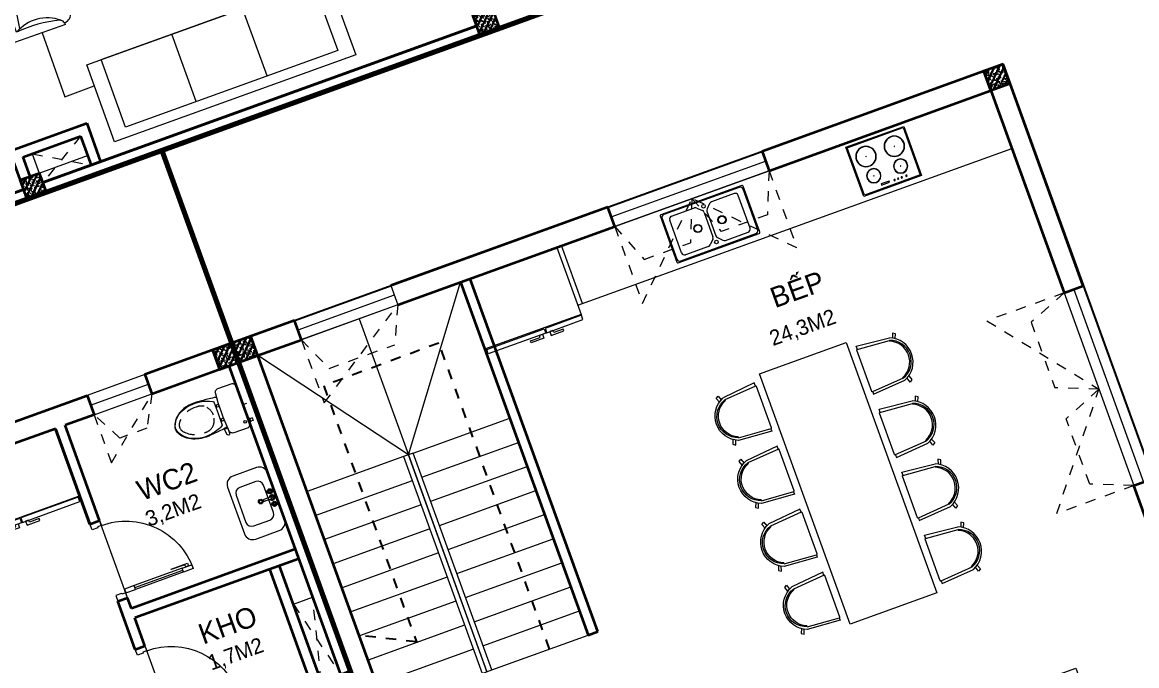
# Model space of a CAD drawing. Header units: metres. Extents: x 568336 to 569219, y 2065964 to 2066430.
# Drawn here: x 568651.34 to 568662.21, y 2066217.05 to 2066223.33 of the extents above; entities that cross this region are included whole.
import ezdxf

# ---------------------------------------------------------------- set-up
doc = ezdxf.new("R2010")
doc.units = ezdxf.units.M
for name, pattern in [('$AUDIT_BAD_LTYPE2', [0]), ('DASHDOT2', [0.5, 0.25, -0.125, 0, -0.125]), ('HIDDEN', [0.375, 0.25, -0.125]), ('HIDDEN2', [0.1875, 0.125, -0.0625]), ('xref-thap C (mb tang 32-2)$0$HIDDEN', [0.375, 0.25, -0.125])]:
    doc.linetypes.add(name, pattern=pattern)
doc.layers.get('0').update_dxf_attribs({"linetype": 'CONTINUOUS'})
doc.layers.get('DEFPOINTS').update_dxf_attribs({"linetype": 'CONTINUOUS'})
for name, color, linetype, lineweight in [('-CONCRETE', 1, 'CONTINUOUS', 35), ('-DIM', 9, 'CONTINUOUS', 13), ('-DOOR', 137, 'CONTINUOUS', 9), ('-FURNITURE', 46, 'CONTINUOUS', 9), ('-HATCH', 8, 'CONTINUOUS', 5), ('-HIDE', 3, 'HIDDEN', 13), ('-LINE1', 7, 'CONTINUOUS', 18), ('-LINE2', 252, 'CONTINUOUS', 9), ('-STEEL1', 1, 'CONTINUOUS', 35), ('-WALL', 4, 'CONTINUOUS', 35), ('TEXT25', 2, 'CONTINUOUS', 13)]:
    doc.layers.add(name, color=color, linetype=linetype, lineweight=lineweight)
doc.layers.add('1-NETMANH', color=8, linetype='CONTINUOUS')
doc.layers.add('TIMDUONG', color=1, linetype='CONTINUOUS')
doc.styles.add('SVN_AVO_thuong', font='')
doc.styles.add('T1', font='', dxfattribs={"height": 200})
doc.styles.get('SVN_AVO_thuong').set_extended_font_data('SVN-Avo')
doc.styles.get('T1').set_extended_font_data('VNgeometric Light')

# ---------------------------------------------------------------- blocks, each defined once
blk = doc.blocks.new('ghe 400')
blk.add_wipeout([(-230.18867924437518, 7.547169807400223), (-200.0000000009204, 309.4339622607183), (-194.44181669050522, 322.2332054417873), (-188.77143577672973, 333.36406349605613), (-230.1886792450075, 347.1698113182533), (-215.09433962401909, 369.81132075100254), (-175.84824801372565, 354.11288410781253), (-147.27426522626547, 387.0010055543705), (-125.46553694424324, 404.94054309733156), (-96.60556802359702, 422.40516945156014), (-61.06395139734923, 436.467637745561), (-31.892588169287592, 442.9389499862957), (1.810754054732115, 445.3084971378314), (25.363171995651783, 443.81574772336876), (48.970076927283344, 439.66838338456614), (69.6070613605525, 433.74376242779385), (91.94279312028607, 424.6786215899938), (114.72942051153655, 412.1693786348003), (126.97826376540934, 403.84447503656156), (140.4397397866892, 393.1503139008121), (154.96338411631473, 379.40719171667274), (166.56400400887833, 366.3365674004458), (175.84824801407558, 354.112884106969), (215.09433962563503, 369.81132075311143), (230.1886792474677, 347.16981131783086), (188.77143577876745, 333.36406349436857), (199.99999996751967, 309.4339623510041), (222.6415094349827, 7.547169807123282), (199.4339622647642, 7.547169809166917), (194.61095721848824, -2.599335857667029e-09), (-194.61095721648053, -4.5497472456190735e-09), (-198.27631863994839, 1.5992463081383903), (-199.4339622650075, 7.5471698091935195)]).dxf.layer = '-LINE2'
at = {"layer": '-FURNITURE', "linetype": 'Continuous'}
for points in [[(-175.8482480105013, 354.1128841089085), (-215.0943396259099, 369.8113207584247), (-230.1886792462319, 347.1698113204911), (-188.7714357730001, 333.3640634976327)], [(-199.4339622668922, 7.54716981202364), (-230.1886792425066, 7.547169807367027), (-199.9999999981374, 309.4339622640982)], [(-177.3584905620664, 301.8867924520746), (-169.8113207574934, 301.8867924520746)], [(-177.3584905620664, 301.8867924520746), (-169.8113207574934, 301.8867924520746)], [(177.358490569517, 301.8867924520746), (169.8113207556307, 301.8867924539372)], [(175.8482480142266, 354.1128841126338), (215.0943396259099, 369.8113207528368), (230.1886792462319, 347.1698113223538), (188.7714357785881, 333.3640634929761)], [(222.6415094323456, 7.547169811092317), (199.9999999962747, 309.4339622640982)], [(199.4339622631669, 7.547169807367027), (222.6415094323456, 7.547169811092317)]]:
    blk.add_lwpolyline(points, dxfattribs=at)
blk.add_lwpolyline([(177.358490569517, 301.8867924520746), (199.5969537682831, 5.373949736356735, -0.4363134021215077), (194.6109572146088, -9.313225746154785e-10), (-194.6109572183341, -2.793967723846436e-09, -0.4363134021215077), (-199.5969537720084, 5.373949742875993), (-177.3584905620664, 301.8867924520746)], format="xyb", dxfattribs=at)
for centre, radius, start, end in [((3.725290298461914e-09, 230.1886792453006), 215.1274386989701, 21.61477901766715, 158.3852210815501), ((-1.862645149230957e-09, 243.5072142081335), 186.7196008241607, 18.21955213301437, 161.7804477656144), ((9.313225746154785e-09, 231.4543435731903), 183.8385555632603, 22.52715178835513, 157.4728481623555)]:
    blk.add_arc(centre, radius, start, end, dxfattribs=at)
blk = doc.blocks.new('ghee')
at = {"layer": '-DIM', "xscale": -0.9999999999999998, "rotation": 179.9999999999999}
blk.add_blockref('ghe 400', (-9.48268585652113, -100.0000000018626), dxfattribs=at)
blk = doc.blocks.new('ban6c 1100x2000')
at = {"layer": '-FURNITURE'}
blk.add_lwpolyline([(-399.9999999999709, -550.0000000526197), (500.0000000000291, -550), (500, 2050.00000002631), (-400, 2049.99999997369)], close=True, dxfattribs=at)
at = {"layer": '-LINE1', "yscale": 1.104166666672837, "zscale": 1.104166666672837}
for p, xscale, rotation in [((-359.8814298518118, 1717.862867674732), 1.104166666672837, 270), ((459.8814298518118, 1717.862867674732), -1.104166666672837, 90), ((-359.8814298518118, 1063.696201006533), 1.104166666672837, 270), ((459.8814298518118, 1063.696201006533), -1.104166666672837, 90), ((-359.8814298537036, 409.5295343415055), 1.104166666672837, 270), ((459.8814298537036, 409.5295343415055), -1.104166666672837, 90), ((-359.8814298537036, -244.637132326694), 1.104166666672837, 270), ((459.8814298537036, -244.637132326694), -1.104166666672837, 90)]:
    blk.add_blockref('ghee', p, dxfattribs=dict(at, xscale=xscale, rotation=rotation))
blk = doc.blocks.new('ghe11asdsdsdsd')
at = {"layer": '-FURNITURE', "ltscale": 5}
for p, q in [((-454.1512245237245, 641.9073886275291), (-454.093361600535, -60.42008052262099)), ((446.9845405295782, 642.5119281820953), (445.2090906954836, -59.49456913078757)), ((339.4434767446655, 74.7769195077999), (-347.9447826922697, 73.86721415390639)), ((445.2090906954836, -59.49456913078757), (-454.093361600535, -60.42008052262099))]:
    blk.add_line(p, q, dxfattribs=at)
for centre, radius, start, end in [((-329.6609394550032, 640.4347183164282), 102.5030657496747, 97.790878171796, 180.4720192216976), ((13.76703277978231, -3057.035900902003), 3815.794779152998, 85.15051378916075, 95.37323135559144), ((322.4963123202615, 643.5363927781655), 102.5030657496747, 359.5521671507362, 82.23330821456577), ((-556.8192392717756, 172.0380743239075), 480.9551723817158, 73.62802494144414, 77.67439557183955), ((-435.3449582978792, 585.5188594441861), 49.99999999999999, 17.29045382422632, 73.62802494144414), ((-752.7215750947944, 311.3200961878028), 469.2846926992153, 329.6029749418909, 39.82713105222346), ((-1717.077797784907, 235.4868877488407), 1378.639231958857, 353.2676599931669, 15.34770349738529), ((744.7327549548354, 311.2790322922665), 469.2468948897888, 140.0381535895592, 210.2652298418676), ((1708.833027020766, 233.2264510887835), 1378.526022415482, 164.5192846221356, 186.6002375866197), ((428.017340289487, 586.1773279104382), 49.99999999999999, 106.2083736517696, 162.5459446768903), ((548.310481298744, 172.35137315467), 480.9551723817158, 102.1620030057203, 106.2083736517696), ((-1.445652381749824, -1576.057105405802), 1730.279692069412, 79.6029490361376, 100.5814174655623)]:
    blk.add_arc(centre, radius, start, end, dxfattribs=at)
blk = doc.blocks.new('GHE600')
at = {"layer": '-FURNITURE'}
for p, q in [((269949.5421851056, 8709.741290517763), (270649.5421851056, 8709.74129051782)), ((269949.5421851289, 8043.074623851076), (270649.5421851289, 8043.074623851135))]:
    blk.add_line(p, q, dxfattribs=at)
for points in [[(270145.5337149384, 9594.84705863762), (270145.5337150262, 10094.84705863762), (270645.5337150262, 10094.84705854984), (270645.5337149384, 9594.847058549843)], [(269849.5421851288, 9526.40795718442), (270649.5421851288, 9526.407957184478), (270649.5421851639, 7226.407957184478), (269849.5421851639, 7226.40795718442)], [(269949.5421851288, 9376.40795718442), (270649.5421851288, 9376.407957184478), (270649.5421851639, 7376.407957184478), (269949.5421851639, 7376.40795718442)], [(270145.5337145109, 7157.96885590817), (270145.5337144231, 6657.96885590817), (270645.5337144231, 6657.968855820392), (270645.5337145109, 7157.968855820392)]]:
    blk.add_lwpolyline(points, close=True, dxfattribs=at)
at = {"layer": '-FURNITURE', "elevation": -1.348764000838661e-08}
for points in [[(271286.9253059005, 9830.321753277356), (270645.53371498, 9832.18215255058)], [(272037.8126997925, 6909.345592938189), (272633.6221192031, 6907.537773812626), (272633.6585346201, 9823.095600669185), (272037.874818299, 9826.334833337169)], [(270262.0588059474, 9594.847058617102), (270262.0583521723, 9526.40795718442)], [(270262.0260181179, 7226.40795718439), (270262.0255643428, 7157.968855887651)], [(270645.5337144685, 6916.624135324557), (271286.6504318018, 6913.272511655086)]]:
    blk.add_lwpolyline(points, dxfattribs=at)
at = {"layer": '-FURNITURE'}
for centre, radius in [((270395.5337149822, 9844.847058593674), 200), ((270395.5337149822, 9844.847058593674), 150), ((270395.5337144671, 6907.968855864223), 200), ((270395.5337144671, 6907.968855864223), 150)]:
    blk.add_circle(centre, radius, dxfattribs=at)
at = {"layer": '-FURNITURE', "extrusion": (0, 0, -1)}
blk.add_ellipse((271661.9002663364, 8365.294462872116), major_axis=(3.669220623812561e-13, 749.5763598198391), ratio=0.5899940615450746, dxfattribs=at)
at = {"layer": '-FURNITURE', "zscale": 0.83397927038413}
for p, xscale, yscale, rotation in [((271659.4476334748, 10145.29901697894, -5.948631914765009e-09), 0.83397927038413, 0.83397927038413, 179.9447021404027), ((271659.4476334748, 6607.516897389956, -5.948631914765009e-09), -0.8339792703841301, 0.8339792703841301, 0.05529785959737722)]:
    blk.add_blockref('ghe11asdsdsdsd', p, dxfattribs=dict(at, xscale=xscale, yscale=yscale, rotation=rotation))
blk = doc.blocks.new('A$C14986441')
at = {"ltscale": 3}
for p, q in [((-250.0000004096655, 420.0579938191804), (-250.0000000046566, -419.9420061808196)), ((239.9999995855615, 430.0579940553871), (-240.0000004144385, 430.0579938240116)), ((169.9999996216502, 355.0579940216267), (-170.0000003783498, 355.0579938577721)), ((249.9999999953434, -419.9420059388503), (249.9999995903345, 420.0579940611497)), ((-200.0000003639143, 325.0579938432784), (-200.0000002492452, 87.48440071480582)), ((199.9999997507548, 87.48440090671647), (199.9999996360857, 325.0579940361204)), ((-191.2132036748226, 66.27119728422258), (-148.7867967832135, 23.84479043312604)), ((-127.5735933431424, 15.05799387820298), (127.5735929142684, 15.05799400119577)), ((148.7867963454919, 23.84479057660792), (191.213203196472, 66.27119746763492)), ((-200.0000000505825, -324.9420061567216), (-200.0000001650769, -87.36841302824905)), ((-191.2132036109688, -66.15520958823618), (-148.7867967602797, -23.72880269627785)), ((-127.5735933287069, -14.94200612179702), (127.5735929288203, -14.94200599880423)), ((148.7867963684257, -23.72880255279597), (191.2132032602094, -66.15520940389251)), ((199.9999998349231, -87.36841283540707), (199.9999999494175, -324.9420059638796)), ((-240, -429.9420061759884), (240, -429.9420059446129)), ((169.9999999639113, -354.9420059783733), (-170.0000000360887, -354.9420061422279))]:
    blk.add_line(p, q, dxfattribs=at)
blk.add_lwpolyline([(239.9999999807333, -389.9420059446129), (239.99999960477, 390.0579940553871, 0.414213562373095), (209.9999995903345, 420.0579940408934), (-210.0000004096655, 420.0579938384471, 0.414213562373095), (-240.00000039523, 390.0579938240116), (-240.0000000192667, -389.9420061759884, 0.414213562373095), (-210.0000000046566, -419.9420061615529), (209.9999999953434, -419.9420059591066, 0.414213562373095)], format="xyb", close=True, dxfattribs=at)
for centre, radius in [((-2.675224095582962e-07, 125.0579939396703), 40), ((-2.675224095582962e-07, 125.0579939396703), 35), ((-185.5000002072193, 0.05799385026330128), 17.5), ((185.4999997927807, 0.05799402913544327), 17.5), ((-1.469743438065052e-07, -124.9420060603297), 40), ((-1.469743438065052e-07, -124.9420060603297), 35)]:
    blk.add_circle(centre, radius, dxfattribs=at)
for centre, radius, start, end in [((-240.0000004096655, 420.0579938240116), 10, 90.00000002668041, 180.0000000266804), ((-170.0000003639143, 325.0579938577721), 30, 90.00000002668041, 180.0000000266804), ((169.9999996360857, 325.0579940216267), 30, 2.668042644536231e-08, 90.00000002668041), ((239.9999995903345, 420.0579940553871), 10, 2.668042644536231e-08, 90.00000002668041), ((-170.0000002492452, 87.48440073023085), 30, 180.0000000266804, 225.0000000235824), ((-127.5735933576361, 45.05799387820298), 30, 225.0000000235824, 270.0000000266804), ((127.5735928997747, 45.05799400119577), 30, 270.0000000266804, 315.0000000235823), ((169.9999997507548, 87.48440089315409), 30, 315.0000000235823, 2.668042644536231e-08), ((-170.0000001650769, -87.36841301375534), 30, 135.0000000235824, 180.0000000266804), ((-127.5735933142714, -44.94200612179702), 30, 90.00000002668041, 135.0000000235824), ((127.5735929432558, -44.94200599880423), 30, 45.00000002358239, 90.00000002668041), ((169.9999998349231, -87.36841284896946), 30, 2.668042644536231e-08, 45.00000002358239), ((-170.0000000505825, -324.9420061422279), 30, 180.0000000266804, 270.0000000266804), ((169.9999999494175, -324.9420059783733), 30, 270.0000000266804, 2.668042644536231e-08), ((-240.0000000046566, -419.9420061759884), 10, 180.0000000266804, 270.0000000266804), ((239.9999999953434, -419.9420059446129), 10, 270.0000000266804, 2.668042644536231e-08)]:
    blk.add_arc(centre, radius, start, end, dxfattribs=at)
blk = doc.blocks.new('A$C23F441E4')
at = {"ltscale": 3}
blk.add_lwpolyline([(-300, -0.0002277038292959332), (-300, -510.0002277038293), (300, -510.0002277038293), (300, -0.0002277038292959332), (-300, -0.0002277038292959332)], dxfattribs=at)
for points in [[(-290, -10.0002277038293), (-290, -500.0002277038293), (290, -500.0002277038293), (290, -10.0002277038293)], [(-99.92361733876169, -45.7805013358593), (-15.01730352267623, -45.7805013358593), (-15.01730352267623, -56.33586340083275), (-99.92361733876169, -56.33586340083275)]]:
    blk.add_lwpolyline(points, close=True, dxfattribs=at)
for centre, radius in [((-139, -156.0002277038293), 70), ((-139, -156.0002277038293), 67), ((36.90287313051522, -47.90127239702269), 6.597286366527707), ((74.40287313051522, -47.90127239702269), 6.597286366527707), ((139, -156.0002277038293), 70), ((139, -156.0002277038293), 67), ((111.9028731305152, -47.90127239702269), 6.597286366527707), ((160.4028731305152, -47.90127239702269), 6.597286366527707), ((-139, -156.0002277038293), 2), ((139, -156.0002277038293), 2), ((-147.0336941294372, -358.653199238237), 100), ((-147.0336941294372, -358.653199238237), 97), ((147.0336941294372, -358.653199238237), 100), ((147.0336941294372, -358.653199238237), 97), ((-147.0336941294372, -358.653199238237), 2), ((147.0336941294372, -358.653199238237), 2)]:
    blk.add_circle(centre, radius, dxfattribs=at)
blk = doc.blocks.new('A$C55AD6C8F')
at = {"ltscale": 3}
for p, q in [((-750, 623.9554341743351), (-750, 1000.000000000058)), ((-750, 1000.000000000058), (-704.3477934409166, 1000.000000000058)), ((-704.3477934409166, 1000.000000000058), (-704.3477934409166, 623.9554341743351)), ((0, 1000), (-695.2173631351907, 1000.000000000058)), ((-695.2173631351907, 1000.000000000058), (-695.2173631351907, 5.820766091346741e-11)), ((0, 0), (0, 1000)), ((-704.3477934409166, 623.9554341743351), (-749.9999999999418, 623.9554341743351)), ((-750, 613.395983129798), (-750, 17.63542316207895)), ((-704.3477934409166, 613.395983129798), (-749.9999999999418, 613.3959831297398)), ((-704.3477934409166, 17.63542316207895), (-704.3477934409166, 613.395983129798)), ((-750, 17.63542316207895), (-704.3477934409166, 17.63542316207895)), ((-695.2173631351907, 5.820766091346741e-11), (0, 0))]:
    blk.add_line(p, q, dxfattribs=at)
at = {"ltscale": 3, "elevation": -2.790667130434782e-09}
for points in [[(-750.0000000003492, 688.433921672462), (-750.0000000003492, 656.9339216743247), (-790.097850547405, 656.9339216743247), (-790.097850547405, 788.4142628387199), (-770.7718286834424, 788.4142628387199), (-770.7718286834424, 688.433921672462)], [(-750.0000000003492, 548.917495631671), (-750.0000000003492, 580.4174956298084), (-790.097850547405, 580.4174956298084), (-790.097850547405, 448.9371544654132), (-770.7718286834424, 448.9371544654132), (-770.7718286834424, 548.917495631671)]]:
    blk.add_lwpolyline(points, close=True, dxfattribs=at)
blk = doc.blocks.new('D16')
at = {"layer": '-DOOR'}
for p, q in [((0, 200), (1600, 200)), ((0, 100), (1600, 100)), ((0, 0), (1600, 0))]:
    blk.add_line(p, q, dxfattribs=at)
at = {"layer": '-LINE2', "linetype": 'HIDDEN2', "ltscale": 10}
for p, q in [((0, 0), (0, -800)), ((0, -800), (800, 0)), ((0, 0), (160.3887441940024, -400)), ((800, 0), (639.6112558059976, -400)), ((1600, -800), (800, 0)), ((800, 0), (960.3887441940024, -400)), ((1600, 0), (1439.611255805998, -400)), ((1600, 0), (1600, -800)), ((160.3887441940024, -400), (639.6112558059976, -400)), ((1439.611255805998, -400), (960.3887441940024, -400))]:
    blk.add_line(p, q, dxfattribs=at)
blk = doc.blocks.new('18x35')
at = {"layer": '-HATCH'}
h = blk.add_hatch(dxfattribs=at)
h.set_pattern_fill('CHAU-01', color=256, scale=10, angle=-1.272221872585407e-14, pattern_type=2)
h.set_pattern_definition([(49.99999999999999, (0, 0), (71.72601826007535, -6.275213498259527), [7.5, -82.5]), (355, (0, 0), (-13.87513336129999, 75.21921337000119), [6, -66]), (100.4514, (5.977167999997619, -0.5229339999999638), (57.85093817140217, 68.94395420609534), [6.374019000000001, -70.1142112]), (46.18419999999998, (0, 20), (106.7241048625644, -16.55190143290183), [11.25, -123.75]), (96.63559999999998, (8.89367449999554, 18.62066930000003), (93.46627055487036, 97.41178709004416), [9.561028799999994, -105.1713]), (351.1842, (0, 20), (93.46619451336275, 97.41186009253245), [9, -99]), (20.99999999999998, (10, 15), (59.69070521184616, -40.2618890665339), [7.5, -82.5]), (326.0000000000001, (10, 15), (24.33153319215819, 72.5150045046853), [6, -66]), (71.45139999999999, (14.97422329999972, 11.64483940000002), (84.022262858149, 32.25304967099522), [6.374019000000001, -70.1142112]), (37.49999999999998, (0, 0), (1.215985531729074, 33.28938538313115), [0, -65.19999999999999, 0, -67, 0, -66.25]), (7.499999999999987, (0, 0), (26.30695374421487, 39.44117118823602), [0, -38.2, 0, -63.7, 0, -25.25]), (327.5, (-22.30000000000291, 0), (53.3822436172409, -2.255487173437988), [0, -25, 0, -78, 0, -103.5]), (317.5, (-32.30000000000291, 0), (58.31861693423862, 10.01049823323176), [0, -32.5, 0, -51.8, 0, -73.5]), (44.99999999999999, (0, 0), (-30.05203820042826, 30.05203820042828), []), (44.99999999999999, (0, 12.25), (-30.05203820042826, 30.05203820042828), [])])
h.paths.add_polyline_path([(96508.03118051568, 47993.04977023201), (96508.03118051568, 47793.04977023201), (96708.03118051568, 47793.04977023201), (96708.03118051568, 47993.04977023201)])
at = {"layer": '-STEEL1'}
blk.add_lwpolyline([(96508.03118051568, 47793.04977023201), (96708.03118051568, 47793.04977023201), (96708.03118051568, 47993.04977023201), (96508.03118051568, 47993.04977023201)], close=True, dxfattribs=at)
blk = doc.blocks.new('M2-T2')
at = {"layer": '-DOOR'}
for p, q in [((190336.207666034, -85387.10451335975), (189336.2077123719, -85386.96836953858)), ((192585.9780564045, -85386.89816777324), (194185.9780564045, -85386.96836950936)), ((196486.537096023, -87587.25780017287), (196487.122085709, -89587.3027219807)), ((196586.0711528771, -87587.25780017287), (196586.6561425631, -89587.3027219807)), ((196686.3210932894, -87587.25780017287), (196686.9060829754, -89587.3027219807))]:
    blk.add_line(p, q, dxfattribs=at)
for points in [[(189336.207712368, -85286.96836951954), (190336.2076660379, -85287.10451336388), (190336.2076660379, -85487.10451335556), (189336.207712368, -85486.96836951122)], [(192585.9780564086, -85287.01073058441), (194185.9780564083, -85287.01073058441), (194185.9780564083, -85486.96836951296), (192585.9780564086, -85486.96836951296)]]:
    blk.add_lwpolyline(points, close=True, dxfattribs=at)
at = {"layer": '-FURNITURE'}
for p, q in [((192035.6645054593, -86087.01937308491), (192035.6700389903, -85486.9856963126)), ((191985.6645054593, -86087.01937308208), (196485.8811368453, -86087.01937309283))]:
    blk.add_line(p, q, dxfattribs=at)
at = {"layer": '-LINE1'}
for p, q in [((189936.0322369655, -86898.45389480234), (188886.0350934363, -85487.3785671338)), ((189936.0322369655, -85487.35403438672), (189936.0322369655, -86898.45389480234)), ((189936.0495023842, -86898.45389480234), (190986.0788520382, -85487.37856712143))]:
    blk.add_line(p, q, dxfattribs=at)
at = {"layer": '-LINE1', "lineweight": 18}
for p, q in [((189886.0149715468, -86898.43768362058), (188885.9856217899, -86898.43768362058)), ((189886.0149715466, -87148.43768362052), (188885.9856217897, -87148.43768362052)), ((189986.0495023845, -87148.45389480225), (190986.0788521414, -87148.45389480225)), ((189886.014971547, -87398.43768362052), (188885.9856217901, -87398.43768362052)), ((189986.049502384, -87398.45389480225), (190986.0788521409, -87398.45389480225)), ((189886.014971547, -87648.43768362052), (188885.9856217901, -87648.43768362052)), ((189986.049502384, -87648.45389480225), (190986.0788521409, -87648.45389480225)), ((189886.014971547, -87898.43768362049), (188885.9856217901, -87898.43768362049)), ((189986.049502384, -87898.45389480222), (190986.0788521409, -87898.45389480222)), ((189886.014971547, -88148.43768362049), (188885.9856217901, -88148.43768362049)), ((189986.049502384, -88148.45389480222), (190986.0788521409, -88148.45389480222)), ((189886.014971547, -88398.43768362049), (188885.9856217901, -88398.43768362049)), ((189986.049502384, -88398.45389480222), (190986.0788521409, -88398.45389480222)), ((189886.0149715463, -88648.43768362049), (188885.9856217894, -88648.43768362049)), ((189986.0495023847, -88648.45389480222), (190986.0788521416, -88648.45389480222)), ((189886.0149715468, -88898.43768362049), (188885.9856217899, -88898.43768362049)), ((189986.0495023842, -88898.45389480222), (190986.0788521411, -88898.45389480222)), ((189986.0495023847, -89148.45389480222), (190986.0788521416, -89148.45389480222))]:
    blk.add_line(p, q, dxfattribs=at)
at = {"layer": '-LINE1'}
for points in [[(190336.2076660301, -85287.10451336388), (190336.2076660379, -85487.37856712467), (188786.0350934363, -85487.3785671338)], [(189986.0495023842, -86898.45389480234), (190986.0788520781, -86898.45389477411)]]:
    blk.add_lwpolyline(points, dxfattribs=at)
at = {"layer": '-LINE1', "lineweight": 18}
for points in [[(189986.0495023842, -86898.45389480234), (189886.0149715468, -86898.45389480234), (189886.0149715468, -89148.45389480225), (189986.0495023842, -89148.45389480225)], [(189936.0495023842, -86948.45389480234), (189936.0495023842, -86898.45389480234), (189936.0149715468, -89148.45389480225), (189936.0495023842, -89098.45389480225)]]:
    blk.add_lwpolyline(points, close=True, dxfattribs=at)
at = {"layer": '-LINE2', "linetype": 'HIDDEN2', "ltscale": 10}
for p, q in [((189336.2077123757, -85486.81341299083), (189336.2077123757, -86142.6894291031)), ((189336.2077123757, -86142.6894291031), (190336.2076660378, -85486.81341298309)), ((189336.2077123757, -85486.81341299083), (189496.5964565697, -85842.70709192677)), ((190336.2076660378, -85486.81341298309), (190175.8189218438, -85842.70709191903)), ((189496.5964565697, -85842.70709192677), (190175.8189218438, -85842.70709191903)), ((196486.5097622097, -87587.25853536962), (195686.5097622097, -87587.25853536962)), ((195686.5097622097, -87587.25853536962), (196486.5092939862, -88587.2577943757)), ((196486.5097622097, -87587.25853536962), (196086.5097622097, -87747.64727956362)), ((196086.5097622097, -87747.64727956362), (196086.5092939862, -88426.8690501817)), ((196486.5092939862, -88587.2577943757), (196086.5092939862, -88426.8690501817)), ((195686.537096023, -89587.25780017287), (196486.5092939862, -88587.2577943757)), ((196486.5092939862, -88587.2577943757), (196086.5092939862, -88747.64653856971)), ((196086.537096023, -89426.86905597887), (196086.5092939862, -88747.64653856971)), ((196486.537096023, -89587.25780017287), (196086.537096023, -89426.86905597887)), ((196486.537096023, -89587.25780017287), (195686.537096023, -89587.25780017287))]:
    blk.add_line(p, q, dxfattribs=at)
at = {"layer": '-WALL'}
for p, q in [((188685.6313605491, -85287.03857118927), (188685.6004415221, -91222.03110673829)), ((189336.207712368, -85286.96836967321), (188685.6313605491, -85287.03857118927)), ((189336.2077123757, -85486.96836951122), (189336.207712368, -85286.96836967321)), ((192585.9780564086, -85287.01073058441), (190336.2076660301, -85287.10451336388)), ((192585.9780564083, -85487.05312409732), (192585.9780564086, -85287.01073058441)), ((196685.66513408, -85286.9656423192), (194185.978056401, -85287.01073058441)), ((194185.978056401, -85287.01073058441), (194185.9780564083, -85486.96836951296)), ((196685.66513408, -87587.21287836504), (196685.66513408, -85286.9656423192)), ((188786.0343392184, -85487.0385710393), (189336.2077123757, -85486.96836951122)), ((188886.0343392194, -91222.03110673829), (188886.0343392184, -85487.0385710393)), ((190336.2076660379, -85487.14762460932), (190986.3366980758, -85486.99506415399)), ((190985.6645054592, -85487.01969526391), (192585.9780564083, -85487.05312409732)), ((190986.3366980758, -85486.99506415399), (190986.3366980758, -89148.19775689577)), ((191085.6645054592, -89148.09344299449), (191085.6645054592, -85487.01969526391)), ((194185.9780564083, -85486.96836951296), (196485.8811368533, -85486.96836954771)), ((196485.8811368533, -85486.96836954771), (196485.8811368136, -87587.21287836504)), ((196485.8811368136, -87587.21287836504), (196685.66513408, -87587.21287836504)), ((190986.3366980758, -89148.19775689577), (191085.6645054592, -89148.09344299449))]:
    blk.add_line(p, q, dxfattribs=at)
blk.add_lwpolyline([(196486.537096023, -89587.25780017287), (196686.6692918181, -89587.25780017287), (196686.1321152619, -92157.4469638441), (196485.9999194668, -92157.4469638441)], close=True, dxfattribs=at)
at = {"layer": '1-NETMANH', "linetype": 'DASHDOT2'}
blk.add_lwpolyline([(190586.0641772631, -89148.45389480222), (190586.0641772629, -85973.42991641897), (189388.2436742994, -85983.45665567403), (189388.2436742994, -85983.45665567403), (189389.1601355147, -88642.33782963754), (188889.1601355147, -88392.48008826203)], dxfattribs=at)
at = {"layer": 'TIMDUONG', "color": 1, "linetype": 'HIDDEN', "ltscale": 10, "const_width": 50}
blk.add_lwpolyline([(188685.9009933229, -83287.61039145212), (199685.9009933797, -83287.63301822983), (199685.8702561683, -98230.70415374279), (194687.2128796928, -103114.3974403377), (188685.860498254, -102974.7601425732)], close=True, dxfattribs=at)
at = {"layer": '-DOOR', "rotation": 270}
blk.add_blockref('GHE600', (185824.1399382444, 178780.5866151758), dxfattribs=at)
at = {"layer": '-FURNITURE', "xscale": -1}
for name, p, rotation in [('A$C55AD6C8F', (190985.6645054592, -85487.01969526391), 270), ('A$C23F441E4', (195269.3218722569, -86037.0377948831), 180)]:
    blk.add_blockref(name, p, dxfattribs=dict(at, rotation=rotation))
at = {"layer": '-FURNITURE', "rotation": 270}
blk.add_blockref('A$C14986441', (193466.7796524466, -85781.35900215598), dxfattribs=at)
at = {"layer": '-STEEL1'}
for p in [(92177.86570012549, -133280.0883127699), (99976.04283307455, -133280.0883126883)]:
    blk.add_blockref('18x35', p, dxfattribs=at)
blk.add_blockref('D16', (192585.9780564086, -85486.81341321566))
at = {"layer": 'TEXT25'}
for s, height, rotation, style, p in [('BẾP', 200, 359.9999999899487, 'SVN_AVO_thuong', (193784.0481616006, -86769.5652080098)), ('24,3M2', 150, 359.9999999899488, 'T1', (193639.2892517856, -87109.7864429927))]:
    blk.add_text(s, height=height, rotation=rotation, dxfattribs=dict(at, style=style)).set_placement(p)
at = {"layer": '-FURNITURE', "xscale": -1}
blk.add_blockref('ban6c 1100x2000', (193924.5503009104, -89368.47748102268), dxfattribs=at)
at = {"layer": 'DEFPOINTS', "color": 2}
blk.add_lwpolyline([(188685.8968806412, -85287.03854253789), (196685.66513408, -85286.9656423192), (196686.3975495653, -90887.44297288946), (197685.688035646, -90887.44297288946), (197685.688035646, -96387.44297288946), (196686.0590758167, -96387.25639865667), (196686.0590758167, -98365.7926648622), (194719.2112359106, -100287.0441957289), (191485.8660267639, -100287.1876910995), (191485.8660267639, -101687.0107313246), (188685.8660267639, -101687.010731325), (188685.8968806412, -85287.03854253789)], dxfattribs=at)
blk = doc.blocks.new('lavabo4')
for p, q in [((241.1064220552507, 0), (-241.1064220552653, 0)), ((-327.2218280859088, -86.11540603063622), (-327.2218280859088, -329.6777578376859)), ((141.2146540272806, -79.51089383556973), (-141.2146321578184, -79.51089383556973)), ((-73.92598906527564, -39.31844272313901), (-78.74998906528344, -39.31844272313901)), ((-73.87018906524463, -43.81844272313901), (-78.74998906528344, -43.81844272313901)), ((-67.49998906528344, -32.95004272319056), (-67.49998906528344, -28.06844272313901)), ((-67.49998906528344, -50.2462427231585), (-67.49998906528344, -55.06844272313901)), ((-62.99998906528344, -32.89244272320502), (-62.99998906528344, -28.06844272313901)), ((-62.99998906528344, -50.18864272317296), (-62.99998906528344, -55.06844272313901)), ((-56.6297890653077, -39.31844272313901), (-51.74998906528344, -39.31844272313901)), ((-56.57398906527669, -43.81844272313901), (-51.74998906528344, -43.81844272313901)), ((-8.999989065283444, -57.11864272307866), (-8.999989065283444, -122.568442723139)), ((9.000010934716556, -122.568442723139), (9.000010934716556, -57.1042427231805)), ((56.57401093472436, -39.31844272313901), (51.75001093471656, -39.31844272313901)), ((56.62981093475537, -43.81844272313901), (51.75001093471656, -43.81844272313901)), ((63.00001093471656, -32.95004272319056), (63.00001093471656, -28.06844272313901)), ((63.00001093471656, -50.2462427231585), (63.00001093471656, -55.06844272313901)), ((67.50001093471656, -32.89244272320502), (67.50001093471656, -28.06844272313901)), ((67.50001093471656, -50.18864272317296), (67.50001093471656, -55.06844272313901)), ((73.8702109346923, -39.31844272313901), (78.75001093471656, -39.31844272313901)), ((73.92601093472331, -43.81844272313901), (78.75001093471656, -43.81844272313901)), ((327.2218280858942, -329.6777578376859), (327.2218280858942, -86.11540603063622)), ((-199.9999890652689, -138.2962507430202), (-199.9999890652689, -304.5603516259725)), ((200.0000109347311, -304.5603516259725), (200.0000109347311, -138.2962507430202)), ((-241.1064220552653, -415.7931638683222), (241.1064220552507, -415.7931638683222)), ((-141.2146321578184, -363.3457304028852), (141.2146540272806, -363.3457304028852))]:
    blk.add_line(p, q)
for centre, radius in [((-65.24998906528344, -41.56844272313901), 24.75), ((-83.24998906528344, -41.56844272313901), 5.031153), ((-65.24998906528344, -41.56844272313901), 9), ((-65.24998906528344, -23.56844272313901), 5.031153), ((-65.24998906528344, -59.56844272313901), 5.031153), ((-47.24998906528344, -41.56844272313901), 5.031153), ((1.093471655622125e-05, -41.56844272313901), 9), ((65.25001093471656, -41.56844272313901), 24.75), ((47.25001093471656, -41.56844272313901), 5.031153), ((65.25001093471656, -41.56844272313901), 9), ((65.25001093471656, -23.56844272313901), 5.031153), ((65.25001093471656, -59.56844272313901), 5.031153), ((83.25001093471656, -41.56844272313901), 5.031153), ((1.093473110813648e-05, -159.3053689968874), 22.75790985669812), ((1.093473110813648e-05, -159.3053689968874), 14.14680882983937)]:
    blk.add_circle(centre, radius)
for centre, radius, start, end in [((-241.1064220552653, -86.11540603063622), 86.11540603063548, 90, 180), ((-141.2146321578184, -138.2962507430202), 58.7853569074479, 90, 180), ((-65.24998906528344, -41.56844272313901), 18, 105.2406999999566, 164.2093000000541), ((-65.24998906528344, -41.56844272313901), 18, 196.2341999999593, 253.9047000002005), ((-65.24998906528344, -41.56844272313901), 18, 16.44125000005574, 74.07886999996819), ((-65.24998906528344, -41.56844272313901), 18, 286.1199999996706, 344.0884000000243), ((1.093471655622125e-05, -41.56844272313901), 27, 289.6514000002878, 250.3602999998028), ((1.093471655622125e-05, -41.56844272313901), 18, 300.3430999999761, 239.7553999998545), ((65.25001093471656, -41.56844272313901), 18, 106.1199999996706, 164.0884000000242), ((65.25001093471656, -41.56844272313901), 18, 196.4412999998578, 254.0788999998228), ((65.25001093471656, -41.56844272313901), 18, 285.2406999999566, 344.2093000000542), ((65.25001093471656, -41.56844272313901), 18, 16.23422000000924, 73.90468999991013), ((141.2146540272806, -138.2962507430202), 58.7853569074479, 0, 90), ((241.1064220552507, -86.11540603063622), 86.11540603063548, 0, 90), ((1.093471655622125e-05, -122.568442723139), 9, 180, 0), ((-141.2146321578184, -304.5603516259725), 58.7853569074479, 180, 270), ((141.2146540272806, -304.5603516259725), 58.7853569074479, 270, 0), ((-241.1064220552653, -329.6777578376859), 86.11540603063548, 180, 270), ((241.1064220552507, -329.6777578376859), 86.11540603063548, 270, 0)]:
    blk.add_arc(centre, radius, start, end)
blk = doc.blocks.new('*U18')
at = {"linetype": '$AUDIT_BAD_LTYPE2'}
for p, q in [((70, 100), (69.99999999999999, 599.9999999999982)), ((89.99999999999999, 599.9999999999982), (90, 100))]:
    blk.add_line(p, q, dxfattribs=at)
for points in [[(49.99999999999999, 599.9999999999982), (89.99999999999999, 599.9999999999982), (89.99999999999999, 699.9999999999982), (49.99999999999999, 699.9999999999982), (49.99999999999999, 599.9999999999982)], [(49.99999999999999, 602.9059272893337), (50, 100)], [(50, 100), (90, 100), (90, 0), (50, 0), (50, 100)]]:
    blk.add_lwpolyline(points)
for points in [[(118.2698876160139, 494.5156181119073), (118.2698876160139, 664.1349438079906), (89.99999999999999, 664.1349438079906), (89.99999999999999, 635.8650561920058), (112.6159100928053, 635.8650561920058), (112.6159100928053, 494.5156181119073)], [(0, 0), (50, 0), (50, -40), (60, -40), (60, -100.0001724930698), (0, -100.0001724930698)], [(799.9999999999982, 7.105427357601134e-15), (749.9999999999982, 7.105427357601134e-15), (749.9999999999982, -40), (739.9999999999982, -40), (739.9999999999982, -100.0001724930698), (799.9999999999982, -100.0001724930698)]]:
    blk.add_lwpolyline(points, close=True)
at = {"linetype": '$AUDIT_BAD_LTYPE2', "ltscale": 0.3}
blk.add_arc((50, 0), 699.9999999999982, 0, 90, dxfattribs=at)
blk = doc.blocks.new('*U150')
at = {"linetype": '$AUDIT_BAD_LTYPE2'}
for p, q in [((70, 100), (69.99999999999999, 600.0000000000018)), ((89.99999999999999, 600.0000000000018), (90, 100))]:
    blk.add_line(p, q, dxfattribs=at)
for points in [[(49.99999999999999, 600.0000000000018), (89.99999999999999, 600.0000000000018), (89.99999999999999, 700.0000000000018), (49.99999999999999, 700.0000000000018), (49.99999999999999, 600.0000000000018)], [(49.99999999999999, 602.9059272893373), (50, 100)], [(50, 100), (90, 100), (90, 0), (50, 0), (50, 100)]]:
    blk.add_lwpolyline(points)
for points in [[(118.2698876160139, 494.515618111911), (118.2698876160139, 664.1349438079942), (89.99999999999999, 664.1349438079942), (89.99999999999999, 635.8650561920094), (112.6159100928053, 635.8650561920094), (112.6159100928053, 494.515618111911)], [(0, 0), (50, 0), (50, -40), (60, -40), (60, -99.99998804123416), (0, -99.99998804123416)], [(800.0000000000018, 7.105427357600876e-15), (750.0000000000018, 7.105427357600876e-15), (750.0000000000018, -40), (740.0000000000018, -40), (740.0000000000018, -99.99998804123415), (800.0000000000018, -99.99998804123415)]]:
    blk.add_lwpolyline(points, close=True)
at = {"linetype": '$AUDIT_BAD_LTYPE2', "ltscale": 0.3}
blk.add_arc((50, 0), 700.0000000000018, 0, 90, dxfattribs=at)
blk = doc.blocks.new('A$C18091ED7')
for p, q in [((9.957147995010018e-09, -42.13376978135784), (0, -3.786117304116488e-07)), ((146.1412317672475, -26.59467297248193), (179.181621938591, -26.59467296488583)), ((146.1412317672475, -26.59467297248193), (146.1412317680188, -30.17859706786112)), ((146.1412317680188, -30.17859706786112), (165.7503655985456, -30.17859706340823)), ((153.0594147269658, -36.79204952501459), (146.1412317680188, -30.17859706786112)), ((152.3191092506386, -2.717133611440659e-07), (152.3191092568413, -26.59467297093943)), ((152.3191092506386, -2.717133611440659e-07), (179.1816219322718, -2.654269337654114e-07)), ((153.0594147269658, -36.79204952501459), (165.7503656001572, -36.79204952192958)), ((153.0594147275151, -39.73033438943094), (153.0594147269658, -36.79204952501459)), ((153.0594147275151, -39.73033438943094), (178.4413164740145, -39.73033438349376)), ((153.0594147275151, -39.73033438943094), (178.4413164740145, -39.73033438349376)), ((153.0594147275151, -39.73033438943094), (153.0594147281554, -42.13376974494895)), ((185.3594994290725, -30.17859705851879), (165.7503655985456, -30.17859706340823)), ((178.4413164733487, -36.79204951884458), (165.7503656001572, -36.79204952192958)), ((185.3594994290725, -30.17859705851879), (178.4413164733487, -36.79204951884458)), ((178.4413164733487, -36.79204951884458), (178.4413164740145, -39.73033438349376)), ((178.4413164740145, -39.73033438349376), (178.4413164746547, -42.1337697392446)), ((179.1816219322718, -2.654269337654114e-07), (179.181621938591, -26.59467296488583)), ((179.181621938591, -26.59467296488583), (185.3594994283012, -26.59467296337243)), ((185.3594994283012, -26.59467296337243), (185.3594994290725, -30.17859705851879)), ((-83.25994817525861, -267.3592828898691), (-83.259948167517, -299.9634285944048)), ((-83.25994817257379, -278.4883151478134), (-83.25994817046012, -287.6388527823146)), ((-60.91100930959874, -290.0299398849311), (-83.25994816994717, -290.0299398901407)), ((-62.88950393904452, -265.3807882612164), (-81.28145355204106, -265.3807882657275)), ((-60.91100931491019, -267.3592828844266), (-60.91100930728498, -299.9634285889624)), ((60.9110093945892, -267.3592828557594), (60.9110094022144, -299.9634285600623)), ((60.91100939990065, -290.029939856031), (83.25994826024908, -290.0299398510542)), ((62.88950401780676, -265.3807882316178), (81.2814536308033, -265.3807882273395)), ((83.25994825493763, -267.3592828505498), (83.25994826256283, -299.9634285550856)), ((83.25994825750604, -278.488315108727), (83.2599482596197, -287.6388527429954)), ((165.3959958605519, -261.9873972070927), (165.3959958671003, -289.7349902229907)), ((167.8691141396885, -259.5142789271486), (228.0810223811895, -259.5142789128586)), ((167.8691141472664, -292.2081085020036), (206.7175896017579, -292.2081084926904)), ((230.5541406641933, -274.3229751045001), (230.5541406613593, -261.9873971916386))]:
    blk.add_line(p, q)
for points in [[(230.0000000517721, -218.5046414944518, -0.1374073801801567), (225.4781190853137, -234.6482587013161), (221.7949787454636, -240.7070387715066, -0.2360805181595358), (198.2560902649639, -255.4947853636986, -0.0519608230665726), (-198.2560901437319, -255.4947854572965, -0.236080518165078), (-221.7949786317113, -240.7070388760185), (-225.4781189743626, -234.6482588077488, -0.1374073801809237), (-229.9999999484608, -218.5046416030382), (-229.9999999831671, -71.98694829508895, -0.1989123673786679), (-226.3782021181105, -63.2431547633314), (-208.8906150607545, -45.75556769772083, -0.1989123673792025), (-200.1468215308087, -42.13376982865157), (9.971699910238385e-09, -42.13376978135784), (200.1468215506357, -42.13376973403501, -0.1989123673792025), (208.8906150822841, -45.75556759897154), (226.3782021480001, -63.24315465634572, -0.1989123673791691), (230.0000000170658, -71.98694818626973)], [(144.14367173758, -618.9627606730501, -0.2124047892419209), (26.30999211127346, -734.491494372196, -0.0276853236339062), (-0.5628229983012716, -738.609219571983, -0.0222792448073508), (-26.30999181118386, -734.4914943844487, -0.2124047892421136), (-144.1436714920528, -618.9627607410075, -0.1427957259999892), (-167.2376623962118, -428.0139674870588, -0.0930051380368448), (-127.9331820271946, -309.1271633332653, -0.2564387014614383), (-111.240849547703, -299.9634286007786), (4.746470949612558e-08, -299.9634285748762), (111.2408496426324, -299.9634285482753, -0.2564387014619951), (127.933182126606, -309.1271632729331, -0.0930051380368741), (167.2376625517572, -428.0139674081001, -0.1427957260000456)]]:
    blk.add_lwpolyline(points, format="xyb", close=True)
at = {"linetype": 'xref-thap C (mb tang 32-2)$0$HIDDEN', "ltscale": 100}
blk.add_lwpolyline([(61.00044987679576, -669.0176259216969, -0.1990312026443698), (1.417429302819073e-07, -698.769823720475, -0.1990312026443799), (-61.00044960746891, -669.0176259504806, -0.2189240232571595), (-131.9321382956405, -478.313622940972, -0.1537914605682739), (-112.4681372026971, -403.989815428853, -0.2367011859554165), (5.876427167095244e-08, -347.5870280214876, -0.2367011859554843), (112.4681373467611, -403.9898153757968, -0.1537914605681893), (131.9321384748619, -478.313622878748, -0.2189240232571754)], format="xyb", close=True, dxfattribs=at)
blk.add_circle((165.7503656100234, -78.39166221523192), 13.90362011701458)
for centre, radius, start, end in [((-81.28145355158267, -267.3592828894034), 1.978494623656905, 90.00000001354867, 180.0000000133402), ((-62.88950393858613, -267.3592828848923), 1.978494623656905, 1.334021322268115e-08, 90.00000001354867), ((62.88950401826514, -267.3592828552937), 1.978494623656905, 90.00000001354867, 180.0000000133402), ((81.28145363126168, -267.3592828510155), 1.978494623656905, 1.334021322268115e-08, 90.00000001354867), ((167.8691141402633, -261.9873972065106), 2.473118279571131, 90.00000001354867, 180.0000000133402), ((167.8691141466952, -289.7349902224087), 2.473118279571131, 180.0000000133402, 270.0000000135486), ((206.717589598069, -276.6690117186226), 15.53909677420133, 270.0000000135486, 306.4658507565522), ((168.3527972659103, -224.7572911087773), 80.08895368617857, 306.4658507565522, 320.3122930343796), ((228.0810223845983, -274.3229751050822), 2.473118279571131, 320.3122930343796, 1.334021322268115e-08)]:
    blk.add_arc(centre, radius, start, end)
for points, knots in [([(-155.6468228230951, -259.4535552573798), (-156.6353001506941, -267.2522313103836), (-164.2940232875517, -328.394745314552), (-169.1545302536251, -385.0939582949213), (-183.68571763406, -527.7705276800843), (-135.602968026873, -679.1126648240606), (-50.29344375100118, -735.2493608418445), (-19.70048385594782, -741.0901266933652), (1.531116140540689e-07, -743.6724421556864)], [130.6139379315478, 130.6139379315478, 130.6139379315478, 130.6139379315478, 152.8521090939923, 311.1293507817257, 417.703951170228, 561.3833927516608, 697.6926317810714, 710.812262267882, 710.812262267882, 710.812262267882, 710.812262267882]), ([(155.6468228994709, -259.4535551877343), (156.6353002305841, -267.2522312389628), (164.2940233960289, -328.3947452375724), (169.1545303888706, -385.0939582149149), (183.6857178367027, -527.7705275934422), (135.6029683008201, -679.1126647599449), (50.29344405157826, -735.2493608178338), (19.70048415924612, -741.0901266841101), (1.530679583083838e-07, -743.6724421554536)], [130.613937934949, 130.613937934949, 130.613937934949, 130.613937934949, 152.8521090939923, 311.1293507817257, 417.703951170228, 561.3833927516608, 697.6926317810714, 710.812262267882, 710.812262267882, 710.812262267882, 710.812262267882])]:
    blk.add_open_spline(points, degree=3, knots=knots)
blk = doc.blocks.new('M3-T2')
at = {"layer": '-DOOR'}
blk.add_line((196187.304730396, -18859.74790433413), (196787.304730396, -18859.7479043573), dxfattribs=at)
blk.add_lwpolyline([(196187.304730396, -18959.74790424541), (196787.304730396, -18959.74790424541), (196787.304730396, -18759.7479044074), (196187.304730396, -18759.7479044074)], close=True, dxfattribs=at)
blk.add_lwpolyline([(195886.9921969059, -21249.74579064369), (195886.9921969059, -22049.74579064369)], dxfattribs=at)
at = {"layer": '-HIDE'}
for p, q in [((197386.5246467857, -21359.64417377944), (197586.5246467857, -22159.64261495555)), ((197386.5246467857, -22159.64365417148), (197586.7593429239, -21359.79104430077))]:
    blk.add_line(p, q, dxfattribs=at)
at = {"layer": '-LINE1'}
for p, q in [((195886.9113746484, -20750.01906275252), (195886.9113747887, -19950.01906277006)), ((197386.5246467857, -21359.64417377944), (197586.5246467857, -21359.64417377944))]:
    blk.add_line(p, q, dxfattribs=at)
blk.add_lwpolyline([(188687.2143092155, -18759.57623124123), (188687.2145869732, -16759.58063983917), (197687.0341882706, -16759.61038422585), (197685.3186700344, -18759.6059756279)], dxfattribs=at)
blk.add_lwpolyline([(188687.2143092155, -18759.57623124123), (188687.2145869732, -16759.58063983917), (197687.0341882706, -16759.61038422585), (197685.3186700344, -18759.6059756279)], dxfattribs=at)
at = {"layer": '-LINE2', "linetype": 'HIDDEN2', "ltscale": 10}
for p, q in [((196187.304730396, -19459.74790431101), (196787.2406900409, -18959.73260601909)), ((196187.304730396, -18959.74790431101), (196187.304730396, -19459.74790431101))]:
    blk.add_line(p, q, dxfattribs=at)
blk.add_lwpolyline([(196787.304730396, -18959.61282138809), (196626.915986202, -19259.61282138809), (196347.6933686022, -19259.7477060655), (196187.3046244082, -18959.7477060655)], dxfattribs=at)
at = {"layer": '-WALL'}
for p, q in [((194387.1071355797, -18759.79026530105), (196187.3047304037, -18759.74086698508)), ((196187.3047304037, -18759.74086698508), (196187.304730396, -18959.7479042356)), ((195786.9112021553, -18959.79010405589), (194387.10713558, -18959.83265881395)), ((195786.91120228, -18959.79010405589), (195786.9112022533, -19950.01906275253)), ((195786.9112021553, -19950.01906275253), (195786.9112021553, -18959.79010405589)), ((195886.9112021942, -19950.01906277006), (195886.9112022207, -18959.77877655097)), ((196187.304730396, -18959.7479042356), (195887.259416844, -18959.74790431101)), ((195786.9112022533, -19950.01906275253), (195886.9112021942, -19950.01906277006)), ((195786.9112021553, -21249.74579066115), (195786.9112021553, -20750.01906275252)), ((195786.9112021553, -20750.01906275252), (195886.9112021553, -20750.01906275252)), ((195886.9112021553, -20860.01966073332), (195886.9112021553, -20750.01906275252)), ((197586.9530141767, -20860.01966073329), (195886.9112021553, -20860.01966073331)), ((195886.9112021553, -21249.74579066115), (195886.9112021553, -20960.01966073335)), ((197586.9511547942, -20960.01966073332), (195886.9112021553, -20960.01966073333)), ((197286.5246467857, -22159.65144840645), (197286.5246467857, -20960.01966073332)), ((197386.5246467857, -22159.65144840645), (197386.5246467857, -20960.01966073332)), ((195786.9112021553, -21249.74579066115), (195886.9112021553, -21249.74579066115))]:
    blk.add_line(p, q, dxfattribs=at)
blk.add_lwpolyline([(197686.9585445088, -22159.74579066254), (197686.9276254549, -18759.8181059059), (196787.3047304037, -18759.74790438986), (196787.304730396, -18959.74790422787), (197586.5246467856, -18959.81810575593), (197586.5246467857, -22159.74579067071), (197686.9585445088, -22159.74579067071)], dxfattribs=at)
at = {"layer": 'TIMDUONG', "color": 1, "linetype": 'HIDDEN', "ltscale": 10, "const_width": 50}
blk.add_lwpolyline([(188687.2145862579, -16759.61038422585), (197687.1908392906, -16759.61038422585), (197687.2145872116, -36446.76013541222), (188686.828327179, -36237.56837296486)], close=True, dxfattribs=at)
at = {"layer": '-DOOR', "xscale": -1}
for name, p, rotation in [('*U18', (195886.9113746484, -20750.01906277006), 269.9999999899506), ('*U150', (195886.9112021553, -22049.74579066128), 270)]:
    blk.add_blockref(name, p, dxfattribs=dict(at, rotation=rotation))
at = {"layer": '-FURNITURE'}
for name, p, rotation in [('A$C55AD6C8F', (195786.9104681024, -18959.79010408012), 90), ('A$C18091ED7', (197628.658416567, -19359.81810574597), 270), ('lavabo4', (197586.9438614974, -20309.82874495725), 270)]:
    blk.add_blockref(name, p, dxfattribs=dict(at, rotation=rotation))
at = {"layer": '-STEEL1'}
blk.add_blockref('18x35', (100978.9143291818, -66752.92213159903), dxfattribs=at)
at = {"layer": 'TEXT25'}
for s, height, style, p in [('WC2', 200, 'SVN_AVO_thuong', (196337.9335000208, -19910.64393679223)), ('3,2M2', 150, 'T1', (196317.8661454752, -20169.9242204052)), ('KHO', 200, 'SVN_AVO_thuong', (196425.5876278055, -21432.0281544076)), ('1,7M2', 150, 'T1', (196413.0873229188, -21697.32744633302))]:
    blk.add_text(s, height=height, rotation=1.005123984043621e-08, dxfattribs=dict(at, style=style)).set_placement(p)
blk = doc.blocks.new('SOFA 2500')
at = {"layer": '-FURNITURE'}
for p, q in [((267948.7536068321, 8788.429872642053), (268648.7536068321, 8788.429872642053)), ((267948.7536068321, 8055.096539308724), (268648.7536068321, 8055.096539308724))]:
    blk.add_line(p, q, dxfattribs=at)
for points in [[(267848.7536068321, 9671.763205975389), (268648.7536068321, 9671.763205975389), (268648.7536068321, 7171.763205975389), (267848.7536068321, 7171.763205975389)], [(267948.7536068321, 9521.763205975389), (268648.7536068321, 9521.763205975389), (268648.7536068321, 7321.763205975389), (267948.7536068321, 7321.763205975389)]]:
    blk.add_lwpolyline(points, close=True, dxfattribs=at)
blk = doc.blocks.new('M1-T2')
at = {"layer": '-CONCRETE', "color": 1, "linetype": 'HIDDEN', "ltscale": 10, "const_width": 50}
blk.add_lwpolyline([(191581.7177010371, 50951.98888872014), (197581.6939540912, 50951.98888872005), (197581.7429788466, 30952.01227472891), (191581.7667257926, 30952.01227472891)], close=True, dxfattribs=at)
at = {"layer": '-FURNITURE'}
blk.add_line((196767.1299400558, 42664.10275799407), (196763.1214681568, 42358.32856262861), dxfattribs=at)
blk.add_lwpolyline([(196104.8084155508, 42660.75090447355), (196767.1299400558, 42664.10275799407)], dxfattribs=at)
at = {"layer": '-HIDE', "ltscale": 10}
for p, q in [((197181.8391494175, 43152.00429990316), (197482.0738455557, 42652.15169003246)), ((197181.8391494175, 42652.00481951112), (197481.8391494175, 43152.00326068724))]:
    blk.add_line(p, q, dxfattribs=at)
at = {"layer": '-LINE1'}
for p, q in [((197181.8391494175, 43152.01209413815), (197382.2435196279, 43152.01209414222)), ((197382.2435196279, 43152.01209414222), (197382.2435196279, 42651.89095465434))]:
    blk.add_line(p, q, dxfattribs=at)
at = {"layer": '-LINE1', "lineweight": 18}
blk.add_lwpolyline([(191581.7411493842, 50951.93153578669), (197581.7174024383, 50951.9315357866), (197581.7664271937, 30951.95492153367), (191581.7901741396, 30951.95492153367)], close=True, dxfattribs=at)
at = {"layer": '-WALL'}
for p, q in [((197581.8715208228, 33951.95400909492), (197581.8356526518, 48951.9288357351)), ((197481.8391486414, 43352.01209414222), (197481.8391498496, 48751.96411702913)), ((197481.8391498496, 48751.9288357351), (197481.8391494373, 43352.01209414222)), ((197081.8391494175, 43352.01209413609), (197081.8391494175, 42552.00481951112)), ((197081.8391494175, 43352.01209413609), (197481.8391493971, 43352.01209414222)), ((197181.8391494175, 43252.01209413815), (197181.8391494175, 42652.00481951112)), ((197181.8391494175, 43252.01209413815), (197382.2435196279, 43252.0120941402)), ((197481.8391475897, 38651.71387618766), (197481.8391485966, 43152.01209414222)), ((197481.839149422, 43152.01209414222), (197481.8391490784, 38651.71387618766)), ((197181.8391494175, 42652.00481951112), (197481.8391494175, 42652.00481951112)), ((197081.8391494175, 42552.00481951112), (197481.8391494175, 42552.00481951112)), ((197481.8391490784, 38651.71387618766), (195081.7288367685, 38651.71387661279))]:
    blk.add_line(p, q, dxfattribs=at)
at = {"layer": '-DIM', "xscale": -1}
blk.add_blockref('SOFA 2500', (465195.1822320368, 32686.56535665323), dxfattribs=at)
at = {"layer": '-FURNITURE', "xscale": -0.833979270384129, "yscale": 0.833979270384129, "zscale": 0.833979270384129, "rotation": 180.055297849546}
blk.add_blockref('ghe11asdsdsdsd', (195732.055203132, 42954.99263399483), dxfattribs=at)
at = {"layer": '-STEEL1'}
for p in [(100874.0178389491, -4641.121114967522), (100874.0178389491, -9341.535821054815)]:
    blk.add_blockref('18x35', p, dxfattribs=at)

msp = doc.modelspace()

# ---------------------------------------------------------------- block references
at = {"layer": '-DIM', "xscale": 0.001, "yscale": 0.001, "zscale": 0.001, "rotation": 19.88439670872004}
msp.add_blockref('M2-T2', (568446.9361136701, 2066236.220584216), dxfattribs=at)

# ---------------------------------------------------------------- next in the draw order: block references
at = {"layer": '-DIM', "xscale": 0.001, "yscale": 0.001, "zscale": 0.001, "rotation": 19.88289198407213}
msp.add_blockref('M3-T2', (568461.0978559955, 2066170.602413189), dxfattribs=at)

# ---------------------------------------------------------------- next in the draw order: block references
at = {"layer": '-DIM', "xscale": -0.0009999999999999994, "yscale": 0.0009999999999999996, "zscale": 0.0009999999999999998, "rotation": 109.8838288205772}
msp.add_blockref('M1-T2', (568624.9519600839, 2066422.146512559), dxfattribs=at)

doc.saveas('drawing.dxf')
